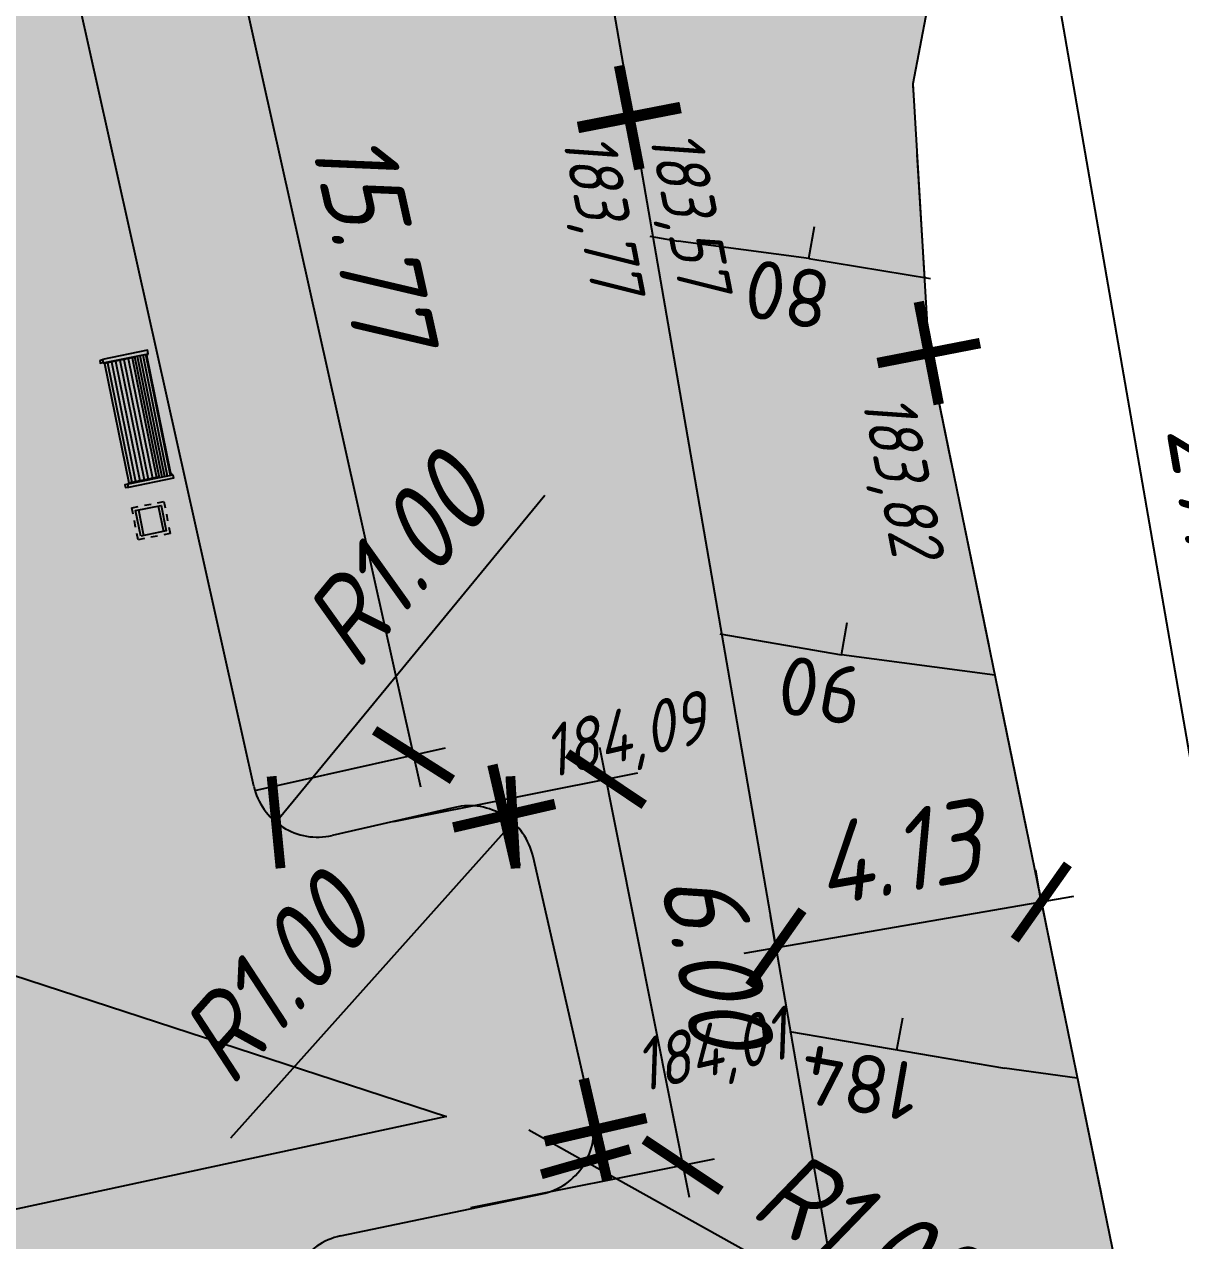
# Model space of a CAD drawing. Extents: x 8646 to 18206, y -17605 to -192.
# Drawn here: x 8992.07 to 9009.79, y -8906.25 to -8887.62 of the extents above; entities that cross this region are included whole.
import ezdxf
from ezdxf.enums import TextEntityAlignment as Align

# ---------------------------------------------------------------- set-up
doc = ezdxf.new("R2010")
doc.units = 0
doc.linetypes.add('DASHED', pattern=[0.75, 0.5, -0.25])
doc.linetypes.add('ШТРИХОВАЯ2', pattern=[9.524999999999999, 6.35, -3.175])
doc.layers.get('0').update_dxf_attribs({"linetype": 'CONTINUOUS'})
doc.layers.get('DEFPOINTS').update_dxf_attribs({"linetype": 'CONTINUOUS'})
for name, color, linetype in [('_ГП_ВЕРТИКАЛКА', 1, 'CONTINUOUS'), ('ДВ_ГП_П_БОРТ_БР100_30_15', 140, 'CONTINUOUS'), ('ДВ_ГП_П_ГАЗОН_РУЛОННЫЙ', 9, 'CONTINUOUS'), ('ДВ_ГП_П_ГРАНИЦА_РАБОТ', 230, 'ШТРИХОВАЯ2'), ('ДВ_ГП_П_МАФ', 20, 'CONTINUOUS'), ('ДВ_ГП_П_ОФР_РАЗМЕРЫ_ОСН', 242, 'CONTINUOUS'), ('ДВ_ПП_ДО_ТИП2_РЕМОНТ_ПОКРЫ', 31, 'CONTINUOUS'), ('ДВ_ПП_ДО_ТИП5_ЗАМЕНА_ПОКРЫ', 41, 'CONTINUOUS'), ('ДВ_ПП_ДО_ТИП_УСТРОЙСТВО_ПЛ', 11, 'CONTINUOUS')]:
    doc.layers.add(name, color=color, linetype=linetype)
doc.styles.add('SMPLX_1_0', font='simplex8.shx', dxfattribs={"width": 0.8, "oblique": 15})
doc.styles.add('СПДС', font='isocpeur.ttf', dxfattribs={"width": 0.9, "oblique": 15})
doc.styles.add('ТВЕРЬУНИВЕРСАЛПРОЕКТ', font='isocpeur.ttf')
doc.dimstyles.new('ДЕЛОВОЙ_ВЕКТОР', dxfattribs={"dimtxt": 1.25, "dimasz": 1, "dimexe": 0.5, "dimexo": 0, "dimgap": 0.5, "dimtad": 1, "dimzin": 1, "dimtxsty": 'СПДС', "dimblk": 'ARCHTICK', "dimcen": 0, "dimdle": 0.5, "dimclrd": 256, "dimclre": 256, "dimclrt": 256, "dimazin": 3, "dimtfac": 1, "dimtmove": 0, "dimatfit": 3, "dimtolj": 1, "dimtzin": 9})
doc.dimstyles.new('ДЕЛОВОЙ_ВЕКТОР$4', dxfattribs={"dimtxt": 1.25, "dimasz": 1, "dimexe": 0.5, "dimexo": 0, "dimgap": 0.5, "dimtad": 1, "dimzin": 1, "dimtxsty": 'СПДС', "dimblk1": 'ARCHTICK', "dimsah": 1, "dimcen": 0, "dimdle": 0.5, "dimclrd": 256, "dimclre": 256, "dimclrt": 256, "dimazin": 3, "dimtfac": 1, "dimtmove": 0, "dimatfit": 3, "dimtolj": 1, "dimtzin": 9})
pattern_1 = [(47.17546193109541, (0, 0), (-13.92689932945037, 68.16082338724985), [0, -54.85116570907856, 0, -61.34669849041681, 0, -58.64022649819254]), (17.17546193109542, (0, 0), (45.8401421771883, 111.1257191687629), [0, -29.59076044831871, 0, -49.43822172463003, 0, -18.9453039455699]), (337.1754619310954, (-43.7547716857367, -7.459855127686065), (110.7450527353595, 19.08831757437521), [0, -18.04314661482847, 0, -64.95532781338251, 0, -84.80278908969383]), (327.1754619310954, (-43.7547716857367, -7.459855127686065), (101.6139100950147, 49.45343498632784), [0, -9.021573307414235, 0, -42.58182601099519, 0, -48.71649586003687])]

# ---------------------------------------------------------------- blocks, each defined once
blk = doc.blocks.new('_ARCHTICK')
at = {"color": 0, "linetype": 'BYBLOCK', "const_width": 0.15}
blk.add_lwpolyline([(-0.5, -0.5), (0.5, 0.5)], dxfattribs=at)
blk = doc.blocks.new('*D374')
at = {"layer": 'DEFPOINTS', "color": 0}
for p in [(9007.652806713755, -8901.061299640394), (9003.585965028298, -8901.765287755365), (9003.585965028298, -8901.765287755365)]:
    blk.add_point(p, dxfattribs=at)
at = {"layer": 'ДВ_ГП_П_ОФР_РАЗМЕРЫ_ОСН'}
for p, q in [((9007.652806713755, -8901.061299640394), (9007.567522862324, -8900.56862666094)), ((9008.14547969321, -8900.976015788961), (9003.093292048843, -8901.850571606798)), ((9003.585965028298, -8901.765287755365), (9003.500681176865, -8901.27261477591))]:
    blk.add_line(p, q, dxfattribs=at)
for p, rotation in [((9007.652806713755, -8901.061299640394), 9.820828131206632), ((9003.585965028298, -8901.765287755365), 189.8208281312066)]:
    blk.add_blockref('_ARCHTICK', p, dxfattribs=dict(at, rotation=rotation))
at = {"layer": 'ДВ_ГП_П_ОФР_РАЗМЕРЫ_ОСН', "insert": (9005.427497205303, -8900.304779494107), "char_height": 1.25, "attachment_point": 5, "rotation": 9.82082813120665, "style": 'СПДС'}
blk.add_mtext('\\A1;4.13', dxfattribs=at)
blk = doc.blocks.new('*D663')
at = {"layer": 'DEFPOINTS', "color": 0}
for p in [(8996.561107049252, -8899.067377152514), (8995.925794579767, -8899.83963233451)]:
    blk.add_point(p, dxfattribs=at)
at = {"layer": 'ДВ_ГП_П_ОФР_РАЗМЕРЫ_ОСН'}
blk.add_line((9000.045755596022, -8894.831606524785), (8995.925794579767, -8899.83963233451), dxfattribs=at)
at = {"layer": 'ДВ_ГП_П_ОФР_РАЗМЕРЫ_ОСН', "rotation": 230.5568364013752}
blk.add_blockref('_ARCHTICK', (8995.925794579767, -8899.83963233451), dxfattribs=at)
at = {"layer": 'ДВ_ГП_П_ОФР_РАЗМЕРЫ_ОСН', "insert": (8997.752300477636, -8895.848637719482), "char_height": 1.25, "attachment_point": 5, "rotation": 50.55683640137522, "style": 'СПДС'}
blk.add_mtext('\\A1;R1.00', dxfattribs=at)
blk = doc.blocks.new('*D666')
at = {"layer": 'DEFPOINTS', "color": 0}
for p in [(8999.797184973522, -8904.552405260027), (9000.670820115789, -8905.038986844353)]:
    blk.add_point(p, dxfattribs=at)
at = {"layer": 'ДВ_ГП_П_ОФР_РАЗМЕРЫ_ОСН'}
for p in [(8999.797184973522, -8904.552405260027), (9006.336288529266, -8908.194437516158)]:
    blk.add_line(p, (9000.670820115789, -8905.038986844353), dxfattribs=at)
at = {"layer": 'ДВ_ГП_П_ОФР_РАЗМЕРЫ_ОСН', "rotation": 150.8838544296238}
blk.add_blockref('_ARCHTICK', (9000.670820115789, -8905.038986844353), dxfattribs=at)
at = {"layer": 'ДВ_ГП_П_ОФР_РАЗМЕРЫ_ОСН', "insert": (9004.924593747155, -8906.120454229535), "char_height": 1.25, "attachment_point": 5, "rotation": 330.88385442962385, "style": 'СПДС'}
blk.add_mtext('\\A1;R1.00', dxfattribs=at)
blk = doc.blocks.new('*D667')
at = {"layer": 'DEFPOINTS', "color": 0}
for p in [(8999.555920353616, -8899.840719443466), (8998.889383807116, -8900.586191798535)]:
    blk.add_point(p, dxfattribs=at)
at = {"layer": 'ДВ_ГП_П_ОФР_РАЗМЕРЫ_ОСН'}
blk.add_line((8995.233473180924, -8904.675060321562), (8999.555920353616, -8899.840719443466), dxfattribs=at)
at = {"layer": 'ДВ_ГП_П_ОФР_РАЗМЕРЫ_ОСН', "rotation": 48.19968670667135}
blk.add_blockref('_ARCHTICK', (8999.555920353616, -8899.840719443466), dxfattribs=at)
at = {"layer": 'ДВ_ГП_П_ОФР_РАЗМЕРЫ_ОСН', "insert": (8995.889503821312, -8902.253508622773), "char_height": 1.25, "attachment_point": 5, "rotation": 48.19968670667135, "style": 'СПДС'}
blk.add_mtext('\\A1;R1.00', dxfattribs=at)
blk = doc.blocks.new('*U387')
at = {"layer": 'ДВ_ГП_П_МАФ'}
h = blk.add_hatch(dxfattribs=at)
h.set_pattern_fill('AR-SAND', color=241, scale=1.420720205892006, angle=369.6754619310955)
h.set_pattern_definition(pattern_1)
h.paths.add_polyline_path([(-0.9936222890092055, -0.1235979182438115), (-0.9388971310461449, -0.1142676958585523), (-1.05735134385404, 0.5805094744630873), (-1.1120765018171, 0.571179252077828)])
h.paths.add_polyline_path([(-0.9806077934350893, -0.1671861558013867), (-0.9374038452713812, -0.1598202118865111), (-0.9449930092468524, -0.1153069966365317), (-0.9881969574105602, -0.1226729405514072)])
h.paths.add_polyline_path([(0.9784439610582634, 0.2126243487437704), (0.9237188030952028, 0.2032941263585112), (0.8052645902873081, 0.898071296680151), (0.8599897482503687, 0.9074015190654099)])
h.paths.add_polyline_path([(0.9730186294596181, 0.2116993710513662), (0.92981468129591, 0.2043334271364906), (0.9374038452713812, 0.1598202118865111), (0.9806077934350893, 0.1671861558013867)])
h = blk.add_hatch(dxfattribs=at)
h.set_pattern_fill('AR-SAND', color=241, scale=1.420720205892006, angle=369.6754619310955)
h.set_pattern_definition(pattern_1)
h.paths.add_polyline_path([(-0.9936222890092055, -0.1235979182438115), (-0.9388971310461449, -0.1142676958585523), (-1.05735134385404, 0.5805094744630873), (-1.1120765018171, 0.571179252077828)])
h.paths.add_polyline_path([(-0.9806077934350893, -0.1671861558013867), (-0.9374038452713812, -0.1598202118865111), (-0.9449930092468524, -0.1153069966365317), (-0.9881969574105602, -0.1226729405514072)])
h.paths.add_polyline_path([(0.9784439610582634, 0.2126243487437704), (0.9237188030952028, 0.2032941263585112), (0.8052645902873081, 0.898071296680151), (0.8599897482503687, 0.9074015190654099)])
h.paths.add_polyline_path([(0.9730186294596181, 0.2116993710513662), (0.92981468129591, 0.2043334271364906), (0.9374038452713812, 0.1598202118865111), (0.9806077934350893, 0.1671861558013867)])
h = blk.add_hatch(dxfattribs=at)
h.set_pattern_fill('AR-SAND', color=241, scale=1.420720205892006, angle=369.6754619310955)
h.set_pattern_definition(pattern_1)
h.paths.add_polyline_path([(-0.9936222890092055, -0.1235979182438115), (-0.9388971310461449, -0.1142676958585523), (-1.05735134385404, 0.5805094744630873), (-1.1120765018171, 0.571179252077828)])
h.paths.add_polyline_path([(-0.9806077934350893, -0.1671861558013867), (-0.9374038452713812, -0.1598202118865111), (-0.9449930092468524, -0.1153069966365317), (-0.9881969574105602, -0.1226729405514072)])
h.paths.add_polyline_path([(0.9784439610582634, 0.2126243487437704), (0.9237188030952028, 0.2032941263585112), (0.8052645902873081, 0.898071296680151), (0.8599897482503687, 0.9074015190654099)])
h.paths.add_polyline_path([(0.9730186294596181, 0.2116993710513662), (0.92981468129591, 0.2043334271364906), (0.9374038452713812, 0.1598202118865111), (0.9806077934350893, 0.1671861558013867)])
h = blk.add_hatch(color=241, dxfattribs=at)
h.dxf.hatch_style = 1
h.paths.add_polyline_path([(-0.9936222890092055, -0.1235979182438115), (-0.9388971310461449, -0.1142676958585523), (-1.05735134385404, 0.5805094744630873), (-1.1120765018171, 0.571179252077828)])
h.paths.add_polyline_path([(-1.017915305352095, 0.3492027223468763), (-1.008302574343149, 0.3508416197275595), (-0.9314816395879687, -0.0997411869576439), (-0.9410943705969141, -0.1013800843383272)])
h.paths.add_polyline_path([(-0.9806077934350893, -0.1671861558013867), (-0.9374038452713812, -0.1598202118865111), (-0.9449930092468524, -0.1153069966365317), (-0.9881969574105602, -0.1226729405514072)])
h.paths.add_polyline_path([(0.9784439610582634, 0.2126243487437704), (0.9237188030952028, 0.2032941263585112), (0.8052645902873081, 0.898071296680151), (0.8599897482503687, 0.9074015190654099)])
h.paths.add_polyline_path([(0.8447006287892531, 0.6667645445639399), (0.8350878977803077, 0.6651256471832565), (0.9119088325354882, 0.2145428404980531), (0.9215215635444337, 0.2161817378787363)])
h.paths.add_polyline_path([(0.9730186294596181, 0.2116993710513662), (0.92981468129591, 0.2043334271364906), (0.9374038452713812, 0.1598202118865111), (0.9806077934350893, 0.1671861558013867)])
h = blk.add_hatch(color=241, dxfattribs=at)
h.dxf.hatch_style = 1
h.paths.add_polyline_path([(-1.033195132962431, 0.5638292328760054), (-1.055330691791387, 0.568657612979938), (-1.049323696774604, 0.5334243958493232), (-1.030037023681926, 0.5453057698647363)])
h.paths.add_polyline_path([(0.788701679054904, 0.8702140657234578), (-1.032493544234956, 0.5597141590491648), (-1.030735810917602, 0.5494044119201849), (0.7904594123722584, 0.859904318594478)])
h.paths.add_polyline_path([(0.7904594123722585, 0.8599043185944779), (-1.030735810917602, 0.5494044119201849), (-1.030037023681926, 0.5453057698647363), (-1.032006263947279, 0.5440926378742452), (0.7934181662792226, 0.8553135921014532), (0.7911581996079339, 0.8558056765390294)])
h.paths.add_polyline_path([(0.8072852423499609, 0.8862194351970014), (0.7880000903274286, 0.8743291395502982), (0.791158199607934, 0.8558056765390293), (0.8132922373667443, 0.850986218066387)])
h = blk.add_hatch(dxfattribs=at)
h.set_pattern_fill('AR-SAND', color=23, scale=1.420720205892006, angle=369.6754619310955)
h.set_pattern_definition(pattern_1)
h.paths.add_polyline_path([(0.8024011872277002, 0.8568451287156976), (-1.040989284895756, 0.5425611012600007), (-0.9323298161359969, -0.0947663220878921), (0.9110606559874601, 0.2195177053678049)])
h = blk.add_hatch(color=23, dxfattribs=at)
h.dxf.hatch_style = 1
h.paths.add_polyline_path([(0.8024011872277004, 0.8568451287156977), (-1.040989284895756, 0.5425611012600007), (-0.9323298161359969, -0.0947663220878921), (0.9110606559874601, 0.2195177053678049)])
h = blk.add_hatch(dxfattribs=at)
h.set_pattern_fill('AR-SAND', color=23, scale=1.420720205892006, angle=369.6754619310955)
h.set_pattern_definition(pattern_1)
h.paths.add_polyline_path([(0.813292237366744, 0.8509862180663867), (-1.040371769263649, 0.5389391468074294), (-0.9323298161359969, -0.0947663220878921), (0.9110606559874601, 0.2195177053678049)])
for points in [[(-1.042687047434233, 0.4944980264124036), (0.8199288867071146, 0.812059848629467)], [(-1.035259800758763, 0.4509345151945044), (0.8273561333825754, 0.7684963374116239)], [(0.7887016790549037, 0.8702140657234578), (-1.032493544234956, 0.5597141590491648)], [(-1.032006263947296, 0.5440926378742422), (0.7934181662792403, 0.8553135921014563)], [(0.7904594123722584, 0.859904318594478), (-1.030735810917602, 0.5494044119201849)], [(0.8072852423499611, 0.8862194351970014), (0.7880000903274286, 0.8743291395502985), (0.7911581996079339, 0.8558056765390294), (0.813292237366744, 0.8509862180663867)], [(-1.055330691791387, 0.568657612979938), (-1.033195132962431, 0.5638292328760054), (-1.030037023681926, 0.5453057698647363), (-1.049323696774604, 0.5334243958493232)], [(-1.028327243981867, 0.410272540695067), (0.8342886901594806, 0.7278343629121306)], [(-1.021394687204962, 0.3696105661955735), (0.8412212469363759, 0.6871723884126931)], [(-1.005337618482248, 0.3334510719848099), (0.8380528536412089, 0.6477350994405069)], [(-0.9943336529138576, 0.268908799669668), (0.8490568192096087, 0.5831928271253087)], [(-0.9833296873454578, 0.2043665273544699), (0.8600607847779991, 0.5186505548101668)], [(-0.9723257217770581, 0.139824255039272), (0.8710647503463989, 0.454108282494969)], [(-0.9613217562086583, 0.075281982724074), (0.8820687159147985, 0.3895660101797709)], [(-0.9503177906402681, 0.010739710408932), (0.8930726814831889, 0.3250237378646289)], [(-0.9402923628404969, -0.0480630809218013), (0.90309810928296, 0.2662209465338957)], [(-0.9323298161359969, -0.0947663220878921), (0.9110606559874601, 0.2195177053678049)]]:
    blk.add_lwpolyline(points, dxfattribs=at)
for points in [[(0.9784439610582634, 0.2126243487437704), (0.9237188030952028, 0.2032941263585112), (0.8052645902873081, 0.898071296680151), (0.8599897482503687, 0.9074015190654099)], [(-0.9936222890092055, -0.1235979182438115), (-0.9388971310461449, -0.1142676958585523), (-1.05735134385404, 0.5805094744630873), (-1.1120765018171, 0.571179252077828)], [(0.8447006287892531, 0.6667645445639399), (0.8350878977803077, 0.6651256471832565), (0.9119088325354882, 0.2145428404980531), (0.9215215635444337, 0.2161817378787363)], [(-1.017915305352095, 0.3492027223468763), (-1.008302574343149, 0.3508416197275595), (-0.9314816395879687, -0.0997411869576439), (-0.9410943705969141, -0.1013800843383272)], [(0.9730186294596181, 0.2116993710513662), (0.92981468129591, 0.2043334271364906), (0.9374038452713812, 0.1598202118865111), (0.9806077934350893, 0.1671861558013867)], [(-0.9806077934350893, -0.1671861558013867), (-0.9374038452713812, -0.1598202118865111), (-0.9449930092468524, -0.1153069966365317), (-0.9881969574105602, -0.1226729405514072)]]:
    blk.add_lwpolyline(points, close=True, dxfattribs=at)
blk = doc.blocks.new('*U127')
h = blk.add_hatch(color=67)
h.dxf.hatch_style = 1
h.paths.add_polyline_path([(-0.2112040624337499, 0.13817852451727), (-0.2546881592574159, 0.1230200858968533), (-0.1230200858968534, -0.2546881592574159), (-0.0795359890731873, -0.2395297206369993)])
h.paths.add_polyline_path([(0.1230200858968533, 0.2546881592574159), (0.0795359890731873, 0.2395297206369993), (0.2112040624337499, -0.13817852451727), (0.2546881592574158, -0.1230200858968534)])
at = {"layer": 'ДВ_ГП_П_МАФ'}
h = blk.add_hatch(color=67, dxfattribs=at)
h.dxf.hatch_style = 1
h.paths.add_polyline_path([(-0.0795359890731873, -0.2395297206369993), (-0.2112040624337499, 0.13817852451727), (0.0795359890731873, 0.2395297206369993), (0.2112040624337499, -0.13817852451727)])
at = {"color": 1}
blk.add_lwpolyline([(-0.2546881592574159, 0.1230200858968534), (0.1230200858968534, 0.2546881592574159)], dxfattribs=at)
at = {"layer": 'ДВ_ГП_П_МАФ', "linetype": 'DASHED', "ltscale": 0.1}
blk.add_lwpolyline([(-0.1537751073710667, -0.3183601990717698), (-0.3183601990717698, 0.1537751073710667), (0.1537751073710667, 0.3183601990717698), (0.3183601990717698, -0.1537751073710667), (-0.1537751073710667, -0.3183601990717698)], dxfattribs=at)
at = {"layer": 'ДВ_ГП_П_МАФ'}
for points in [[(-0.1230200858968534, -0.2546881592574159), (-0.2546881592574159, 0.1230200858968534), (0.1230200858968534, 0.2546881592574159), (0.2546881592574159, -0.1230200858968534), (-0.1230200858968534, -0.2546881592574159)], [(0.0795359890731873, 0.2395297206369993), (0.2112040624337499, -0.13817852451727)], [(-0.2112040624337499, 0.13817852451727), (-0.0795359890731873, -0.2395297206369993)]]:
    blk.add_lwpolyline(points, dxfattribs=at)
blk = doc.blocks.new('*D859')
at = {"layer": 'DEFPOINTS', "color": 0}
for p in [(8992.166537035357, -8883.963579315308), (8998.031763212566, -8898.809569082117), (8995.600053489343, -8899.352135596697)]:
    blk.add_point(p, dxfattribs=at)
at = {"layer": 'ДВ_ГП_П_ОФР_РАЗМЕРЫ_ОСН'}
for p, q in [((8994.489363412678, -8882.933012373489), (8998.140646558466, -8899.297569509356)), ((8992.166537035357, -8883.963579315308), (8995.086247185818, -8883.31212945483)), ((8995.600053489343, -8899.352135596697), (8998.519763639804, -8898.700685736218))]:
    blk.add_line(p, q, dxfattribs=at)
for p, rotation in [((8994.598246758578, -8883.421012800729), 102.5778938390892), ((8998.031763212566, -8898.809569082117), 282.5778938390891)]:
    blk.add_blockref('_ARCHTICK', p, dxfattribs=dict(at, rotation=rotation))
at = {"layer": 'ДВ_ГП_П_ОФР_РАЗМЕРЫ_ОСН', "insert": (8997.413005946863, -8890.870303413149), "char_height": 1.25, "attachment_point": 5, "rotation": 282.5778938390892, "style": 'СПДС'}
blk.add_mtext('\\A1;15.77', dxfattribs=at)
blk = doc.blocks.new('*D942')
at = {"layer": 'DEFPOINTS', "color": 0}
for p in [(9000.365117628386, -8883.158899110555), (9011.727882951585, -8909.249586422777), (9005.08071320584, -8910.400240630912)]:
    blk.add_point(p, dxfattribs=at)
at = {"layer": 'ДВ_ГП_П_ОФР_РАЗМЕРЫ_ОСН'}
for p, q in [((9006.927003522698, -8881.515571922966), (9011.813166803016, -8909.742259402232)), ((9000.365117628386, -8883.158899110555), (9007.504960353584, -8881.922961050986)), ((9005.08071320584, -8910.400240630912), (9012.220555931039, -8909.164302571346))]:
    blk.add_line(p, q, dxfattribs=at)
for p, rotation in [((9007.012287374131, -8882.00824490242), 99.82082813119452), ((9011.727882951585, -8909.249586422777), 279.8208281311945)]:
    blk.add_blockref('_ARCHTICK', p, dxfattribs=dict(at, rotation=rotation))
at = {"layer": 'ДВ_ГП_П_ОФР_РАЗМЕРЫ_ОСН', "insert": (9010.478599366632, -8895.437026996875), "char_height": 1.25, "attachment_point": 5, "rotation": 279.8208281311945, "style": 'СПДС'}
blk.add_mtext('\\A1;27.65', dxfattribs=at)
blk = doc.blocks.new('M_POINT_06')
at = {"const_width": 0.2}
for points in [[(0, 1), (0, -1)], [(-1, 0), (1, 0)]]:
    blk.add_lwpolyline(points, dxfattribs=at)
at = {"color": 0, "linetype": 'BYBLOCK'}
blk.add_point((0, 0), dxfattribs=at)
at = {"color": 0, "linetype": 'BYBLOCK', "style": 'SMPLX_1_0', "oblique": 15, "width": 0.8}
for tag, p in [('NORTH', (1, 3.5)), ('EAST', (1, 2)), ('ELEVATION', (1, 0.5)), ('DESCRIPTION', (1, -1))]:
    blk.add_attdef(tag, p, '', height=1, dxfattribs=at)
for tag, p in [('Z', (-1, 2)), ('NUMBER', (-1, 0.5)), ('CODE1', (-1, -1)), ('CODE2', (-1, -2.5)), ('CODE3', (-1, -4))]:
    blk.add_attdef(tag, text='', height=1, dxfattribs=at).set_placement(p, align=Align.RIGHT)
blk = doc.blocks.new('*U998')
at = {"color": 0, "linetype": 'CONTINUOUS'}
blk.add_lwpolyline([(0, 0), (-0.4994435742567459, 0.0235821146983567)], dxfattribs=at)
at = {"color": 0, "linetype": 'CONTINUOUS', "style": 'ТВЕРЬУНИВЕРСАЛПРОЕКТ', "flags": 4}
blk.add_attdef('ГОРИЗОНТАЛЬ', (0.1647238775665155, 0.4131442260135826), '', height=0.8999999999999991, rotation=267.2966858414376, dxfattribs=at)
blk = doc.blocks.new('*U999')
at = {"color": 0, "linetype": 'CONTINUOUS'}
blk.add_lwpolyline([(0, 0), (-0.4994274950513157, 0.0239202254748609)], dxfattribs=at)
at = {"color": 0, "linetype": 'CONTINUOUS', "style": 'ТВЕРЬУНИВЕРСАЛПРОЕКТ', "flags": 4}
blk.add_attdef('ГОРИЗОНТАЛЬ', (0.1650035325710887, 0.4130326156225102), '', height=0.8999999999999991, rotation=267.2578974124662, dxfattribs=at)
blk = doc.blocks.new('M_POINT_04')
at = {"color": 0, "const_width": 0.2}
for points in [[(0, 1), (0, -1)], [(-1, 0), (1, 0)]]:
    blk.add_lwpolyline(points, dxfattribs=at)
at = {"color": 0, "linetype": 'BYBLOCK'}
blk.add_point((0, 0), dxfattribs=at)
at = {"color": 0, "linetype": 'BYBLOCK', "style": 'SMPLX_1_0', "oblique": 15, "width": 0.8}
for tag, p in [('NORTH', (0.9999999999999999, 3.5)), ('EAST', (1, 2)), ('ELEVATION', (1, 0.4999999999999999)), ('DESCRIPTION', (1, -1))]:
    blk.add_attdef(tag, p, '', height=1, dxfattribs=at)
for tag, p in [('Z', (-0.9999999999999998, 2)), ('NUMBER', (-0.9999999999999999, 0.5000000000000001)), ('CODE1', (-1, -0.9999999999999999)), ('CODE2', (-1, -2.5)), ('CODE3', (-0.9999999999999998, -4))]:
    blk.add_attdef(tag, text='', height=1, dxfattribs=at).set_placement(p, align=Align.RIGHT)

msp = doc.modelspace()

# ---------------------------------------------------------------- hatches: boundary and pattern name
at = {"layer": 'ДВ_ГП_П_ГАЗОН_РУЛОННЫЙ'}
h = msp.add_hatch(color=256, dxfattribs=at)
h.dxf.hatch_style = 1
edge = h.paths.add_edge_path()
edge.add_arc((-116300.3808593974, 919442.4536245302), 936604.3449646322, 277.68368648986274, 277.6842830747062, ccw=False)
edge.add_line((8927.387862699677, -8752.410047701514), (8924.665748643634, -8757.034159042374))
edge.add_arc((8927.251050617871, -8758.556070243112), 3.000000000154401, 149.5156009076617, 162.3199063845557)
edge.add_line((8924.392749454062, -8757.644964070434), (8925.954885322488, -8765.073787978028))
edge.add_line((8925.954885322488, -8765.073787978028), (8927.19582026329, -8770.516707172967))
edge.add_line((8927.19582026329, -8770.516707172967), (8927.526226148568, -8770.47472422155))
edge.add_line((8927.526226148568, -8770.47472422155), (8928.516085729116, -8770.348947930843))
edge.add_line((8928.516085729116, -8770.348947930843), (8941.885651642086, -8767.571764256465))
edge.add_line((8941.885651642086, -8767.571764256465), (8941.732982341226, -8767.051640312438))
edge.add_line((8941.732982341226, -8767.051640312438), (8937.05256406503, -8751.106079549878))
h = msp.add_hatch(color=256, dxfattribs=at)
h.dxf.hatch_style = 1
edge = h.paths.add_edge_path()
edge.add_line((9001.936831958534, -8911.089234120212), (9005.081502302508, -8910.404799132897))
edge.add_line((9005.081502302508, -8910.404799132897), (9000.365117628387, -8883.158899110556))
edge.add_line((9000.365117628387, -8883.158899110556), (8985.922644373823, -8881.306824235928))
edge.add_arc((8985.795447913499, -8882.29870177901), 0.9999999999941526, 82.69238365366014, 136.1741256697069)
edge.add_arc((8980.745314797392, -8877.451418466722), 6.000000000003477, 295.3901478545125, 316.1741256696753, ccw=False)
edge.add_arc((8983.746773372275, -8883.775281718194), 0.9999999999996771, 115.3901478545192, 190.2201945492145)
edge.add_line((8982.762640240968, -8883.952713338444), (8982.81599804987, -8884.24866502665))
edge.add_line((8982.81599804987, -8884.24866502665), (8991.080055141041, -8883.237768915746))
edge.add_arc((8991.201474533224, -8884.23037021093), 0.99999999999915, 12.577893829732716, 96.97402681030451, ccw=False)
edge.add_line((8992.177475387738, -8884.01260351929), (8995.585106194734, -8899.28514384415))
edge.add_arc((8996.561107049249, -8899.06737715251), 1.000000000000331, 192.5778938297326, 282.8919977777223)
edge.add_line((8996.784221022937, -8900.04216951745), (8998.666269833426, -8899.611399433596))
edge.add_arc((8998.889383807124, -8900.586191798526), 0.9999999999926908, 12.891997777409017, 102.89199777834648, ccw=False)
edge.add_line((8999.864176172056, -8900.363077824844), (9000.771977338462, -8904.329291286336))
edge.add_arc((8999.797184973522, -8904.552405260027), 0.9999999999999332, -78.19126442124951, 12.891997777823917, ccw=False)
edge.add_line((9000.001830265623, -8905.531241459), (8996.912887522334, -8906.177046743525))
edge.add_arc((8997.117532814435, -8907.1558829425), 1.000000000000384, 101.8087355787505, 192.8525656659131)
edge.add_line((8996.142587128821, -8907.378325991624), (8996.581266922038, -8909.301015747258))
edge.add_arc((8995.606321236428, -8909.523458796386), 0.9999999999972078, -73.56480230994589, 12.852565666162775, ccw=False)
edge.add_line((8995.889251961478, -8910.482599143163), (8992.07597108265, -8911.291614441057))
edge.add_arc((8992.282734564864, -8912.270005396875), 1.000000000001225, 101.9327511341652, 192.5954947357564)
edge.add_line((8991.306800652968, -8912.488071899608), (8993.438163036228, -8922.026762171976))
edge.add_line((8993.438163036228, -8922.026762171976), (8996.554, -8921.31))
edge.add_line((8996.554, -8921.31), (8996.214396633828, -8919.835093010175))
edge.add_line((8996.214396633828, -8919.835093010175), (9003.562939290241, -8918.143061011011))
edge.add_line((9003.562939290241, -8918.143061011011), (9001.936831958534, -8911.089234120212))
at = {"layer": 'ДВ_ПП_ДО_ТИП2_РЕМОНТ_ПОКРЫ'}
h = msp.add_hatch(color=256, dxfattribs=at)
h.dxf.hatch_style = 1
edge = h.paths.add_edge_path()
edge.add_line((9019.841, -8831.084), (8989.827, -8822.941))
edge.add_line((8989.827, -8822.941), (8932.055639050759, -8815.437850420758))
edge.add_line((8932.055639050759, -8815.437850420758), (8930.846934829728, -8832.295888654991))
edge.add_line((8930.846934829728, -8832.295888654991), (8936.484, -8832.739))
edge.add_line((8936.484, -8832.739), (8988.509577727644, -8839.55761005977))
edge.add_arc((8987.72986999979, -8845.50673233613), 5.999999999997331, 10.257543405450974, 82.53322255501661, ccw=False)
edge.add_line((8993.633973569134, -8844.43829373592), (8993.828199294228, -8845.3960286721))
edge.add_line((8993.828199294228, -8845.3960286721), (8994.288622748525, -8848.05583109927))
edge.add_line((8994.288622748525, -8848.05583109927), (8994.504303417234, -8849.30178840395))
edge.add_line((8994.504303417234, -8849.30178840395), (8994.825922784736, -8851.15973887612))
edge.add_line((8994.825922784736, -8851.15973887612), (9002.72063811307, -8896.766414201178))
edge.add_line((9002.72063811307, -8896.766414201178), (9005.080713205842, -8910.400240630914))
edge.add_line((9005.080713205842, -8910.400240630914), (9009.376613427508, -8909.47159928079))
edge.add_line((9009.376613427508, -8909.47159928079), (9005.929, -8892.651))
edge.add_line((9005.929, -8892.651), (9005.68245001025, -8888.528160026228))
edge.add_line((9005.68245001025, -8888.528160026228), (9005.898119985435, -8887.402860024711))
edge.add_line((9005.898119985435, -8887.402860024711), (9009.61539156724, -8881.543535787772))
edge.add_line((9009.61539156724, -8881.543535787772), (9006.589066072573, -8862.90176842555))
edge.add_line((9006.589066072573, -8862.90176842555), (9000.275297090593, -8856.90710811177))
edge.add_line((9000.275297090593, -8856.90710811177), (8999.483720648303, -8852.009904997234))
edge.add_line((8999.483720648303, -8852.009904997234), (8999.443840936658, -8851.629663124337))
edge.add_line((8999.443840936658, -8851.629663124337), (8999.121999999998, -8848.560999999985))
edge.add_line((8999.121999999998, -8848.560999999985), (8999.105696683731, -8848.405552448943))
edge.add_arc((9005.072967100858, -8847.779706006204), 6.000000000083235, 173.3587003978654, 185.9872840022244, ccw=False)
edge.add_line((8999.113229145387, -8847.085787060563), (8999.347296299991, -8844.993515146523))
edge.add_arc((9001.671623548176, -8845.281648998864), 2.342118330383776, 106.3250347390968, 172.9334132573191, ccw=False)
edge.add_line((9001.013286739038, -8843.03395886914), (9001.420474546538, -8843.019527633369))
edge.add_arc((9005.07296710077, -8847.779706006191), 5.999999999984172, 82.78534603181367, 127.4990849836658, ccw=False)
edge.add_line((9005.826488937038, -8841.827210324373), (9138.17638886951, -8858.581282054469))
edge.add_line((9138.17638886951, -8858.581282054469), (9140.08578022303, -8843.49791852103))
edge.add_line((9140.08578022303, -8843.49791852103), (9140.091709031634, -8843.447812767223))
edge.add_arc((9137.112492570714, -8843.095294286893), 2.999999999999116, 262.6937380224657, 353.2518022572982, ccw=False)
edge.add_line((9136.73097352843, -8846.070935935408), (9019.841, -8831.084))
at = {"layer": 'ДВ_ПП_ДО_ТИП5_ЗАМЕНА_ПОКРЫ'}
h = msp.add_hatch(color=256, dxfattribs=at)
h.dxf.hatch_style = 1
edge = h.paths.add_edge_path()
edge.add_line((9016.488677068974, -8742.62169371712), (9018.87191848438, -8742.119585177556))
edge.add_line((9018.87191848438, -8742.119585177556), (9025.970231954674, -8740.62852697525))
edge.add_line((9025.970231954674, -8740.62852697525), (9038.494256545851, -8737.998499535552))
edge.add_line((9038.494256545851, -8737.998499535552), (9038.617009716145, -8738.582876864042))
edge.add_line((9038.617009716145, -8738.582876864042), (9041.443374492923, -8737.989176150753))
edge.add_line((9041.443374492923, -8737.989176150753), (9041.245549083302, -8737.008906922772))
edge.add_line((9041.245549083302, -8737.008906922772), (9039.390080124438, -8737.398663140164))
edge.add_line((9039.390080124438, -8737.398663140164), (9039.267177129383, -8736.813572557632))
edge.add_line((9039.267177129383, -8736.813572557632), (9024.786018250017, -8739.855456800924))
edge.add_line((9024.786018250017, -8739.855456800924), (9024.908921262195, -8740.440547379858))
edge.add_line((9024.908921262195, -8740.440547379858), (9019.764999999948, -8741.507999999874))
edge.add_line((9019.764999999948, -8741.507999999874), (9019.644355874754, -8740.935504578305))
edge.add_line((9019.644355874754, -8740.935504578305), (9004.994097018292, -8744.012909481975))
edge.add_line((9004.994097018292, -8744.012909481975), (9005.11699999995, -8744.597999999874))
edge.add_line((9005.11699999995, -8744.597999999874), (9000.037660206865, -8745.653058290227))
edge.add_line((9000.037660206865, -8745.653058290227), (8999.917150934183, -8745.079363167457))
edge.add_line((8999.917150934183, -8745.079363167457), (8985.32570491648, -8748.14441370879))
edge.add_line((8985.32570491648, -8748.14441370879), (8985.457899990794, -8748.77374001269))
edge.add_line((8985.457899990794, -8748.77374001269), (8980.35999999995, -8749.788999999873))
edge.add_line((8980.35999999995, -8749.788999999873), (8980.238989571515, -8749.212919114438))
edge.add_line((8980.238989571515, -8749.212919114438), (8965.700962709181, -8752.266748892976))
edge.add_line((8965.700962709181, -8752.266748892976), (8965.82599999995, -8752.861999999877))
edge.add_line((8965.82599999995, -8752.861999999877), (8960.71037679863, -8753.948707527688))
edge.add_line((8960.71037679863, -8753.948707527688), (8960.581521774906, -8753.342128726952))
edge.add_line((8960.581521774906, -8753.342128726952), (8941.082064058302, -8757.438146946497))
edge.add_line((8941.082064058302, -8757.438146946497), (8940.374671051495, -8754.076108523423))
edge.add_line((8940.374671051495, -8754.076108523423), (8941.92842406614, -8753.749730129948))
edge.add_line((8941.92842406614, -8753.749730129948), (8941.254022931418, -8750.539183878107))
edge.add_arc((-116300.3809021083, 919442.4538186744), 936604.3451627444, 277.6842830757075, 277.68454242455965, ccw=False)
edge.add_line((8937.052564065814, -8751.106079550183), (8941.732982341175, -8767.051640312311))
edge.add_line((8941.732982341175, -8767.051640312311), (8941.885651642086, -8767.571764256465))
edge.add_line((8941.885651642086, -8767.571764256465), (8943.359095209436, -8767.26569422794))
edge.add_line((8943.359095209436, -8767.26569422794), (8943.229202285907, -8766.823166363394))
edge.add_line((8943.229202285907, -8766.823166363394), (8940.792265022788, -8758.520846161158))
edge.add_line((8940.792265022788, -8758.520846161158), (8959.810670175179, -8754.525876366279))
edge.add_line((8959.810670175179, -8754.525876366279), (8966.885176431932, -8753.039819329953))
edge.add_line((8966.885176431932, -8753.039819329953), (8979.465919224114, -8750.397133185561))
edge.add_line((8979.465919224114, -8750.397133185561), (8986.509918659076, -8748.91748413748))
edge.add_line((8986.509918659076, -8748.91748413748), (8999.144080497892, -8746.263576873022))
edge.add_line((8999.144080497892, -8746.263576873022), (9006.178310745261, -8744.785979903449))
edge.add_line((9006.178310745261, -8744.785979903449), (9013.83050409704, -8743.178574961632))
edge.add_line((9013.83050409704, -8743.178574961632), (9015.664307982664, -8751.20456041233))
edge.add_line((9015.664307982664, -8751.20456041233), (9015.894013442068, -8752.209909288167))
edge.add_line((9015.894013442068, -8752.209909288167), (9018.532761445676, -8751.650297290349))
edge.add_line((9018.532761445676, -8751.650297290349), (9018.31585259381, -8750.692223319855))
edge.add_line((9018.31585259381, -8750.692223319855), (9016.488677068974, -8742.62169371712))
at = {"layer": 'ДВ_ПП_ДО_ТИП_УСТРОЙСТВО_ПЛ'}
h = msp.add_hatch(color=256, dxfattribs=at)
h.dxf.hatch_style = 1
edge = h.paths.add_edge_path()
edge.add_arc((8991.201474533224, -8884.23037021093), 1.000000000000331, 12.5778938297326, 96.97402681030444)
edge.add_line((8991.080055141041, -8883.237768915746), (8982.81599804987, -8884.24866502665))
edge.add_line((8982.81599804987, -8884.24866502665), (8981.639760621392, -8884.392547605004))
edge.add_line((8981.639760621392, -8884.392547605004), (8979.091332924743, -8884.70428258203))
edge.add_arc((8979.212752316926, -8885.696883877214), 0.99999999999915, 96.97402681030444, 192.604033236389)
edge.add_line((8978.23685091322, -8885.915095816026), (8980.94896704549, -8898.044395225128))
edge.add_arc((8981.436917747344, -8897.935289255722), 0.4999999999999591, 192.6040332363663, 283.3070389891769)
edge.add_line((8981.552002394303, -8898.421864557225), (8982.212079444485, -8898.265743327785))
edge.add_arc((8982.327164091445, -8898.75231862929), 0.4999999999991727, 14.008961278848005, 103.30703898917687, ccw=False)
edge.add_line((8982.812293029894, -8898.63128180399), (8983.328311984198, -8900.699542656817))
edge.add_arc((8982.843183045748, -8900.820579482119), 0.5000000000003144, -78.48257144616588, 14.008961279050197, ccw=False)
edge.add_line((8982.943016047859, -8901.31051148933), (8982.180679991163, -8901.465852018295))
edge.add_line((8982.180679991163, -8901.465852018295), (8982.534001038402, -8902.9338781009))
edge.add_line((8982.534001038402, -8902.9338781009), (8984.682447741274, -8911.860535093296))
edge.add_arc((8985.654685337682, -8911.626539246905), 0.9999999999990483, 193.5324387567613, 281.9327511341063)
edge.add_line((8985.861448819895, -8912.604930202719), (8988.651373639705, -8912.01533504403))
edge.add_line((8988.651373639705, -8912.01533504403), (8992.07597108265, -8911.291614441057))
edge.add_line((8992.07597108265, -8911.291614441057), (8995.813084718638, -8910.501849752198))
edge.add_arc((8995.606321236432, -8909.523458796384), 0.9999999999961614, 281.9327511338004, 372.8525656660843)
edge.add_line((8996.58126692204, -8909.301015747258), (8996.142587128821, -8907.378325991624))
edge.add_arc((8997.117532814435, -8907.1558829425), 0.9999999999999454, 101.80873557875049, 192.8525656659131, ccw=False)
edge.add_line((8996.912887522334, -8906.177046743525), (9000.001830265623, -8905.531241459))
edge.add_arc((8999.797184973522, -8904.552405260027), 1.000000000000384, 281.8087355787505, 372.8919977778239)
edge.add_line((9000.771977338462, -8904.329291286336), (8999.864176172056, -8900.363077824844))
edge.add_arc((8998.88938380712, -8900.586191798528), 0.9999999999947635, 12.89199777746408, 102.8919977781201)
edge.add_line((8998.666269833426, -8899.611399433596), (8996.784221022937, -8900.04216951745))
edge.add_arc((8996.561107049249, -8899.06737715251), 0.9999999999995273, 192.5778938297326, 282.89199777772234, ccw=False)
edge.add_line((8995.585106194734, -8899.28514384415), (8992.177475387738, -8884.01260351929))

# ---------------------------------------------------------------- linework, layer by layer
at = {"layer": '_ГП_ВЕРТИКАЛКА'}
for p, q in [((9001.655951955065, -8890.862804228645), (9002.086275628875, -8890.935971560564)), ((9004.091482001586, -8891.204852006873), (9002.086275628875, -8890.935971560564)), ((9004.091482001586, -8891.204852006873), (9005.954309368686, -8891.507971205425)), ((9002.723858457697, -8896.954784997915), (9004.58859437754, -8897.271843436232)), ((9006.940379629483, -8897.5871970461), (9004.58859437754, -8897.271843436232)), ((8989.922019638092, -8901.536181976933), (8998.535530877869, -8904.346991140357)), ((9003.79176496033, -8903.046765767185), (9007.090913126203, -8903.6077153119)), ((9008.204916666598, -8903.757093337625), (9007.090913126203, -8903.6077153119)), ((8998.535530877869, -8904.346991140357), (8983.644642184347, -8907.54852017614))]:
    msp.add_line(p, q, dxfattribs=at)
at = {"layer": 'ДВ_ГП_П_БОРТ_БР100_30_15', "color": 0}
msp.add_lwpolyline([(8999.483720648297, -8852.009904997203), (9000.275297090593, -8856.90710811177), (9006.589066072573, -8862.90176842555), (9009.61539156724, -8881.543535787772), (9005.898119985435, -8887.402860024711), (9005.68245001025, -8888.528160026213), (9005.929, -8892.651), (9009.376613427508, -8909.47159928079)], dxfattribs=at)
at = {"layer": 'ДВ_ГП_П_БОРТ_БР100_30_15'}
for points in [[(9000.365117628387, -8883.158899110556), (9005.080713205842, -8910.400240630914)], [(8995.585106194734, -8899.285143844152), (8992.177475387738, -8884.012603519288)], [(8998.666269833426, -8899.611399433596), (8996.78422102294, -8900.04216951745)], [(9000.771977338462, -8904.329291286336), (8999.864176172056, -8900.363077824844)], [(8996.912887522334, -8906.177046743525), (9000.001830265623, -8905.531241459)]]:
    msp.add_lwpolyline(points, dxfattribs=at)
for centre, start, end in [((8996.561107049249, -8899.06737715251), 192.577893829813, 282.8919977777775), ((8998.889383807116, -8900.586191798535), 12.89199777777266, 102.8919977777775), ((8999.797184973522, -8904.552405260027), 281.8087355787509, 12.89199777777266), ((8997.117532814435, -8907.1558829425), 101.808735578751, 192.8525656659313)]:
    msp.add_arc(centre, 1, start, end, dxfattribs=at)
at = {"layer": 'ДВ_ГП_П_ГРАНИЦА_РАБОТ', "ltscale": 0.3, "flags": 128}
msp.add_lwpolyline([(9268.820214064319, -8923.046645439708), (9267.965836163576, -8923.816975350448), (9267.420382793665, -8921.33893121128), (9266.54810823545, -8921.530931470415), (9265.888, -8918.532), (9259.233680593934, -8919.996884111344), (9258.508695364239, -8916.701347773676), (9256.56100208735, -8917.129820917806), (9256.221006943642, -8915.584318577177), (9255.049000012343, -8915.841999997287), (9255.59092077395, -8918.306274361403), (9253.372509994813, -8918.776970000305), (9253.899051723696, -8921.170449700003), (9239.57507788324, -8924.32158128605), (9238.89317464728, -8921.221881175825), (9236.71035723288, -8921.70207935853), (9236.447661121056, -8920.507952171067), (9235.373349986266, -8920.744289986877), (9235.795481475125, -8922.663155879583), (9233.70292709128, -8923.123497116001), (9234.22539497055, -8925.498458357495), (9220.027501663259, -8928.621853755303), (9219.506340006716, -8926.252830011903), (9219.281000000807, -8924.725000005468), (9218.192772637107, -8924.885502914518), (9218.429383373516, -8926.48974977874), (9214.158257637257, -8927.429354930266), (9214.679419293803, -8929.798378704185), (9200.298834767127, -8932.961964343132), (9199.805056987492, -8930.717418460472), (9194.49431, -8931.88573), (9194.988087783611, -8934.130275900714), (9180.793086062196, -8937.253035157322), (9179.381550005106, -8931.454569996244), (9178.219779473253, -8931.755051698356), (9178.865692129277, -8934.076984282967), (9176.655430010162, -8934.563220006976), (9176.908922082745, -8935.715508697127), (9174.936568681906, -8936.149406872768), (9175.438494733708, -8938.430992026255), (9161.05332057177, -8941.595587334275), (9159.977, -8936.703), (9158.807660878325, -8936.973894985807), (9159.298609088411, -8939.06552723777), (9157.16, -8939.536), (9157.258806931937, -8939.985142682008), (9155.223, -8940.433), (9155.73608844264, -8942.76532557146), (9141.513471877193, -8945.894159825435), (9140.998, -8943.551), (9135.688793585658, -8944.718972622068), (9136.204265449995, -8947.062132450332), (9121.790950026782, -8950.23291857979), (9121.280689992982, -8947.913449995423), (9116.077, -8949.105), (9116.5774418775, -8951.379838557084), (9111.6721396527, -8952.458956297494), (9111.435, -8951.381), (9107.935, -8952.035), (9108.196473205673, -8953.223568281031), (9102.1982616657, -8954.54311526841), (9100.703289991625, -8947.361079991406), (9099.5271109653, -8947.598993682668), (9100.112057617634, -8950.6451674491), (9098.089999972992, -8951.090000005943), (9098.479966581512, -8952.862655564837), (9096.398170049133, -8953.320630115666), (9096.92243172446, -8955.70374545835), (9082.623669240395, -8958.849331003754), (9081.318780036507, -8952.861545947886), (9080.145749076815, -8953.114527146216), (9080.76458386314, -8955.98395921502), (9078.649999999854, -8956.440000000033), (9078.817323587757, -8957.200596179084), (9076.752180532058, -8957.654907135573), (9077.273849787896, -8960.02623810541), (9068.882519710221, -8961.872247312971), (9068.622469985046, -8960.690149998474), (9067.425850181164, -8960.9503801681), (9067.683683660825, -8962.135979241071), (9062.978414947136, -8963.17109164324), (9062.19767464217, -8959.622111758781), (9060.125037324138, -8960.078071352274), (9059.331736167485, -8957.239641163365), (9058.239950067184, -8957.506819988006), (9059.223307931761, -8961.525164067507), (9057.108335703604, -8961.990436933507), (9057.627050635561, -8964.348338657715), (9043.388991048914, -8967.480570181135), (9042.141541026094, -8961.810086720705), (9041.165924985504, -8962.012860011597), (9041.475596805287, -8964.549369680237), (9039.359, -8965.015), (9039.534977355266, -8965.814933286538), (9037.477333899657, -8966.267594372517), (9038.004750205999, -8968.665049653617), (9023.714687246314, -8971.80872145757), (9022.55517884958, -8966.839422320661), (9021.453404660682, -8967.114926569), (9021.934719263487, -8969.30281887155), (9019.439750861544, -8969.85168718889), (9016.357903301261, -8954.630782183427), (9014.737564488938, -8946.627122928756), (9019.970875130928, -8945.689605806785), (9019.385500000504, -8941.979145724967), (9018.45006609933, -8942.146110056374), (9017.28206236461, -8936.35609154265), (9012.819643158795, -8937.153088633975), (9012.45170666257, -8935.334719657221), (9021.634105566656, -8933.323784876273), (9020.57244059624, -8928.02867920583), (9020.572440596086, -8928.028679205061), (9021.527866789515, -8927.83711692458), (9021.905200040625, -8929.719084871791), (9023.357000000002, -8929.428), (9022.979666748895, -8927.546032052796), (9038.785366735026, -8924.377000310988), (9039.12, -8926.046), (9040.574, -8925.717), (9040.246562142165, -8924.083887754148), (9050.261, -8922.076000000001), (9047.419391235064, -8907.19306326398), (9048.314628053988, -8907.022146692727), (9047.911960130834, -8905.10665668122), (9047.02674258648, -8905.292744161701), (9046.598560014649, -8904.991280007325), (9044.910724564088, -8905.346091147772), (9040.568, -8884.611), (9019.85972914246, -8885.226254371706), (9019.856388427384, -8885.113850162172), (9019.597, -8883.873), (9018.439162836487, -8884.11503531592), (9017.987, -8881.952), (9014.995891002765, -8882.577264099236), (9015.70744225898, -8885.981149540698), (9012.637417554246, -8886.622910245063), (9011.117, -8878.844000000001), (9009.69591984369, -8878.994094243477), (9009.247389996033, -8879.041500015259), (9009.667, -8881.463), (9005.898119985435, -8887.402860024711), (9005.68245001025, -8888.528160026228), (9005.929, -8892.651), (9009.376318427763, -8909.47165974505), (9007.306540286543, -8909.9205213938), (9001.936831958534, -8911.089234120212), (9003.562939290241, -8918.143061011011), (8996.214396633828, -8919.835093010173), (8996.554, -8921.31), (8993.436001823175, -8922.01708988815), (8991.978323914938, -8922.362581238083), (8986.66, -8923.586000000001), (8986.320863248891, -8922.113119532545), (8963.473881405951, -8927.373730536658), (8959.5666511124, -8909.581238959929), (8961.728082956053, -8909.077351179458), (8960.633430005799, -8903.455959990233), (8958.331607409895, -8903.92202993866), (8955.300376720481, -8889.814241157264), (8957.42057689631, -8889.348694212184), (8956.206904995879, -8883.818224982451), (8954.143452502889, -8884.199116517912), (8952.853705034617, -8877.84169079639), (8953.971199987793, -8877.611670003356), (8953.361670003356, -8875.139409985655), (8952.32894982757, -8875.361648304697), (8952.046201527728, -8874.02520695056), (8945.065752745939, -8875.502046971025), (8944.699154557384, -8873.848189725439), (8941.770246653054, -8874.49741887447), (8941.553836936708, -8873.521116239694), (8940.086564393583, -8873.737525956038), (8938.818630059215, -8867.535535584417), (8933.588274200658, -8858.363292726313), (8908.272340979365, -8863.886679265946), (8890.21389255419, -8867.683323740795), (8868.223766411813, -8766.298574277398), (8880.504, -8765.823, 4.4137307367e-06), (8879.83020981583, -8758.826178784906, 4.4137307367e-06), (8877.44050677482, -8748.756996133374, 4.4137307367e-06), (8908.505155082341, -8741.670191887244, 4.4137307367e-06), (8911.146512918785, -8753.203326528292, 4.4137307367e-06), (8924.866827646445, -8752.750170634128, 4.4137307367e-06), (8941.254022931083, -8750.539183878034), (8941.928424066191, -8753.749730130074), (8940.374671051546, -8754.076108523548), (8941.082064058353, -8757.438146946624), (8960.581521774957, -8753.34212872708), (8960.710376798681, -8753.948707527816), (8965.826000000001, -8752.862000000005), (8965.700962709232, -8752.266748893104), (8980.238989571566, -8749.212919114563), (8980.36, -8749.789), (8985.457899990844, -8748.773740012817), (8985.325704916531, -8748.144413708915), (8999.917150934234, -8745.079363167582), (9000.037660206915, -8745.653058290352), (9005.117, -8744.598), (9004.994097018343, -8744.0129094821), (9019.644355874805, -8740.935504578432), (9019.765, -8741.508), (9024.908921262246, -8740.440547379985), (9024.786018250068, -8739.855456801051), (9039.267177129434, -8736.81357255776), (9039.39008012449, -8737.39866314029), (9041.245549083353, -8737.0089069229), (9046.841503282081, -8764.738113765916), (9054.558850652154, -8763.7816726713), (9096.27114945851, -8764.533641190781), (9111.205071783415, -8761.260301241438), (9143.347005624008, -8755.734360763829), (9143.713454664754, -8757.412497238076), (9142.176699389553, -8757.745561343027), (9143.023956860781, -8761.654801022909), (9144.566287848247, -8761.318007359221), (9145.264084685325, -8764.53763673937), (9141.237169988099, -8765.515149998475), (9142.661450148014, -8772.156043031098), (9146.75714374218, -8771.350930784021), (9148.824674821453, -8780.81909448228), (9147.37426488607, -8781.116802840943), (9148.229, -8785.281), (9149.731655026855, -8784.97256791417), (9149.856, -8785.542), (9156.51802542192, -8784.075122348706), (9156.264295631325, -8782.936261654519), (9164.88088, -8781.01655), (9163.363295138552, -8773.841255454772), (9163.534100006083, -8773.805129985692), (9167.5902, -8793.243), (9175.134881073118, -8791.565558003696), (9188.245440000002, -8788.650630000002), (9189.499, -8794.488), (9195.376866756187, -8793.276712027346), (9195.978, -8796.011), (9197.260370006408, -8795.721209997866), (9197.045851665556, -8794.800373793558), (9201.89111902219, -8793.706149327068), (9202.720970000304, -8797.601349986266), (9209.779139988404, -8796.070239997558), (9212.717302795061, -8810.175802061103), (9181.32038217626, -8806.416759451029), (9181.397260591037, -8804.411424031663), (9179.016242812491, -8804.12633340596), (9178.9369631582, -8806.131401096964), (9169.470698348516, -8805.029821277933), (9170.258453853536, -8803.077721523856), (9167.77898505523, -8802.775206089147), (9167.030350405148, -8804.705864331621), (9157.398288088396, -8803.552651470553, 0.4140074087064732), (9152.862361587808, -8806.932986475367), (9150.340854235841, -8824.182816390377), (9148.367725773462, -8823.84465189419), (9147.882936024922, -8827.159415553751), (9149.869662509003, -8827.409753156768), (9147.406830126678, -8844.261044496227, 0.4619091024861741), (9148.245933900025, -8845.553329319673), (9197.58246439522, -8851.825088911419), (9223.058077662892, -8852.22479097998), (9223.637192064127, -8847.917443188117), (9228.668821538453, -8848.593935830704), (9228.57, -8849.58957009648), (9236.774295272531, -8850.673561140064), (9236.905281803227, -8849.682176992128), (9242.839166440333, -8850.466190902143), (9243.115683634225, -8851.511416438647), (9244.79596289173, -8851.733423166306), (9244.561022050653, -8850.693690901231), (9259.011974077652, -8852.603021482297), (9258.80038674834, -8854.261160853064), (9260.575907561231, -8854.495523120286), (9261.567308250807, -8854.626384393017), (9261.173384918966, -8857.610734572974), (9260.201082875603, -8857.335182585928), (9259.967, -8859.109), (9258.685293332095, -8885.015823393054), (9268.182035380414, -8920.147341787693)], format="xyb", close=True, dxfattribs=at)

# ---------------------------------------------------------------- block references
at = {"layer": '_ГП_ВЕРТИКАЛКА'}
ref = msp.add_blockref('M_POINT_06', (9001.335580004275, -8889.035209997865), dxfattribs=dict(at, xscale=0.8, yscale=0.8, zscale=0.8, rotation=281.0000000000001))
ref.add_attrib('ELEVATION', '183,77', (9000.307630587107, -8889.35611788293), dxfattribs={"layer": '0', "color": 0, "linetype": 'BYBLOCK', "height": 0.8000000000000006, "rotation": 280.9999999999604, "style": 'SMPLX_1_0', "oblique": 15.00000000000003, "width": 0.7999999999999997})
ref = msp.add_blockref('M_POINT_06', (9001.34179453029, -8889.05076318077), dxfattribs=dict(at, xscale=0.8, yscale=0.8, zscale=0.8, rotation=281.0000000000001))
ref.add_attrib('ELEVATION', '183,57', (9001.640110423374, -8889.306106748962), dxfattribs={"layer": '0', "color": 0, "linetype": 'BYBLOCK', "height": 0.8000000000000002, "rotation": 280.9999999999604, "style": 'SMPLX_1_0', "oblique": 15.00000000000003, "width": 0.7999999999999998})
at = {"layer": '_ГП_ВЕРТИКАЛКА', "color": 1, "linetype": 'CONTINUOUS', "rotation": 262.638981127328}
for name, p, values in [('*U999', (9004.091482001586, -8891.204852006873), {'ГОРИЗОНТАЛЬ': '80'}), ('*U998', (9004.58859437754, -8897.271843436232), {'ГОРИЗОНТАЛЬ': '90'}), ('*U998', (9005.441339043267, -8903.327240539544), {'ГОРИЗОНТАЛЬ': '184'})]:
    msp.add_blockref(name, p, dxfattribs=at).add_auto_attribs(values)
at = {"layer": '_ГП_ВЕРТИКАЛКА'}
ref = msp.add_blockref('M_POINT_06', (9005.92874999979, -8892.651280012878), dxfattribs=dict(at, xscale=0.8, yscale=0.8, zscale=0.8, rotation=281.0000000000001))
ref.add_attrib('ELEVATION', '183,82', (9004.899042131747, -8893.360258161485), dxfattribs={"layer": '0', "color": 0, "linetype": 'BYBLOCK', "height": 0.8000000000000006, "rotation": 280.9999999999604, "style": 'SMPLX_1_0', "oblique": 15.00000000000003, "width": 0.7999999999999997})
at = {"layer": '_ГП_ВЕРТИКАЛКА', "xscale": 0.8, "yscale": 0.8, "zscale": 0.8, "rotation": 13}
for p, values in [((8999.42090069484, -8899.739144103263), {'ELEVATION': '184,09'}), ((9000.821463712076, -8904.548864431708), {'ELEVATION': '184,01'})]:
    msp.add_blockref('M_POINT_04', p, dxfattribs=at).add_auto_attribs(values)
at = {"layer": 'ДВ_ГП_П_МАФ', "color": 0}
for name, p, rotation in [('*U387', (8993.420398725297, -8893.738059234607), 271.8077143839171), ('*U127', (8994.008779298167, -8895.219407045117), 351.9410346092034)]:
    msp.add_blockref(name, p, dxfattribs=dict(at, rotation=rotation))

# ---------------------------------------------------------------- dimensions: what is measured, and where the dimension line sits
at = {"layer": 'ДВ_ГП_П_ОФР_РАЗМЕРЫ_ОСН'}
for p1, p2, distance, picture, middle in [((9000.365117628387, -8883.158899110556), (9005.080713205842, -8910.400240630914), 6.7460262922281355, '*D942', (9010.478599366632, -8895.437026996875)), ((8992.166537035357, -8883.963579315308), (8995.600053489345, -8899.352135596697), 2.491503682668939, '*D859', (8997.413005946863, -8890.870303413149)), ((9007.652806713755, -8901.061299640394), (9003.585965028296, -8901.765287755365), 3.1020324518663853e-13, '*D374', (9005.427497205303, -8900.304779494107))]:
    dim = msp.add_aligned_dim(p1=p1, p2=p2, distance=distance, dimstyle='ДЕЛОВОЙ_ВЕКТОР', dxfattribs=at)
    dim.commit()
    dim.dimension.update_dxf_attribs({"geometry": picture, "text_midpoint": middle})
for center, mpoint, picture, middle in [((8996.561107049252, -8899.067377152514), (8995.925794579767, -8899.83963233451), '*D663', (8998.62108755738, -8896.563364247653)), ((8998.889383807116, -8900.586191798535), (8999.555920353616, -8899.840719443466), '*D667', (8996.72816022077, -8903.003362237587))]:
    dim = msp.add_radius_dim(center=center, mpoint=mpoint, dimstyle='ДЕЛОВОЙ_ВЕКТОР$4', override={"dimblk": 'ARCHTICK', "dimsah": 0, "dimtmove": 1, "dimtfillclr": 0}, dxfattribs=at)
    dim.commit()
    dim.dimension.update_dxf_attribs({"geometry": picture, "text_midpoint": middle, "dimtype": 164})
msp.add_aligned_dim(p1=(8997.73263390781, -8899.825093373795), p2=(8998.909844913022, -8905.73864768854), distance=3.3105579249776587, text='6.00', dimstyle='ДЕЛОВОЙ_ВЕКТОР', dxfattribs=at).render()
dim = msp.add_radius_dim(center=(8999.797184973522, -8904.552405260027), mpoint=(9000.670820115789, -8905.038986844353), dimstyle='ДЕЛОВОЙ_ВЕКТОР$4', override={"dimblk": 'ARCHTICK', "dimsah": 0, "dimtmove": 1, "dimtfillclr": 0}, dxfattribs=at)
dim.commit()
dim.dimension.update_dxf_attribs({"geometry": '*D666', "text_midpoint": (9004.924593747155, -8906.120454229535)})

doc.saveas('drawing.dxf')
